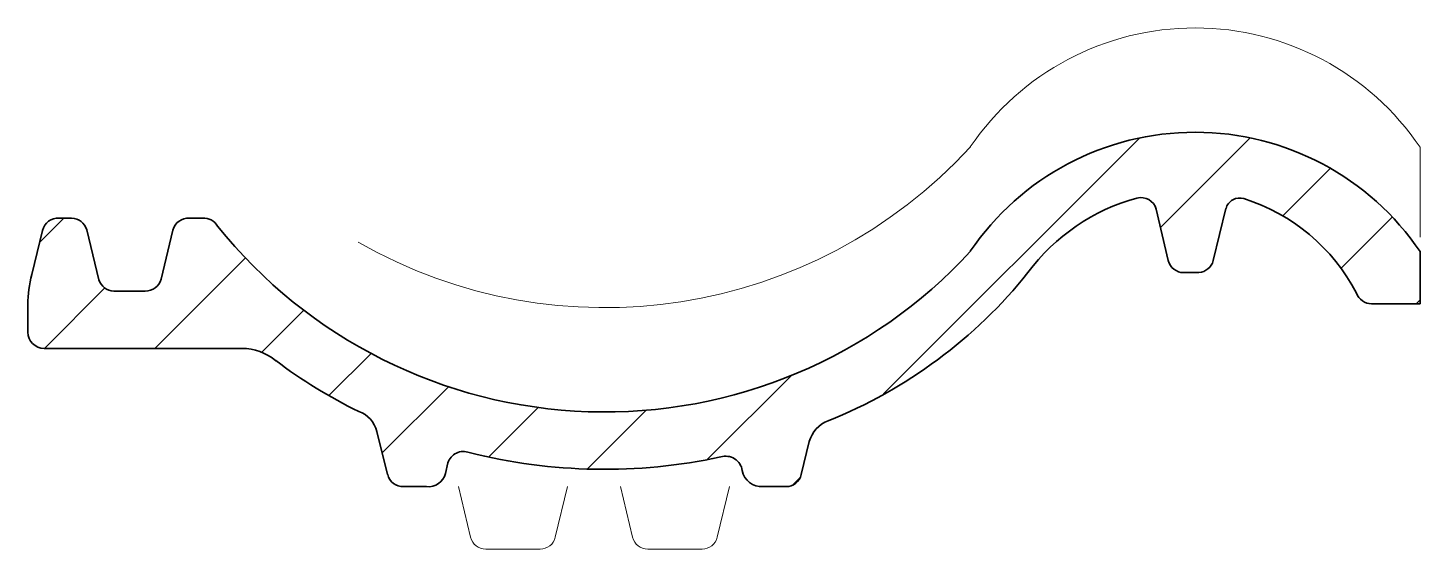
# Model space of a CAD drawing. Header units: metres. Extents: x -122 to 146, y -12 to 88.
import ezdxf

# ---------------------------------------------------------------- set-up
doc = ezdxf.new("R2010")
doc.units = ezdxf.units.M
doc.layers.add('A-DETL-GENF', color=92, linetype='Continuous', lineweight=18)

# ---------------------------------------------------------------- blocks, each defined once
blk = doc.blocks.new('47 dakpan OVH-pan hor - standaard-1591657-00_0 Basismaterialen')
at = {"layer": 'A-DETL-GENF', "lineweight": 13}
h = blk.add_hatch(dxfattribs=at)
h.set_pattern_fill('FP_120', color=256, style=0, pattern_type=2)
h.set_pattern_definition([(45, (8209.076, 1502.079), (-10.606602, 10.606602), [])])
h.paths.add_polyline_path([(23.93, 0), (24.59, 0.07), (25.22, 0.29), (25.78, 0.64), (26.26, 1.11), (26.62, 1.67), (26.84, 2.3), (28.38, 8.64), (28.9, 9.92), (29.71, 11.06), (30.87, 12.04), (31.97, 12.63), (39.39, 15.99), (46.4, 19.89), (52.99, 24.35), (59.18, 29.37), (64.95, 34.94), (70.32, 41.07), (73.08, 44.39), (76.15, 47.36), (79.56, 49.98), (83.24, 52.21), (87.12, 54), (91.22, 55.37), (92, 55.47), (92.78, 55.37), (93.5, 55.07), (94.12, 54.6), (94.6, 53.98), (94.91, 53.26), (97.23, 43.36), (97.46, 42.74), (97.83, 42.18), (98.31, 41.71), (98.87, 41.36), (99.51, 41.14), (100.17, 41.07), (103.12, 41.07), (103.85, 41.24), (104.53, 41.57), (105.11, 42.06), (105.56, 42.67), (105.86, 43.36), (108.3, 53.34), (108.52, 53.92), (108.87, 54.45), (109.33, 54.87), (109.88, 55.18), (110.48, 55.35), (111.11, 55.38), (111.73, 55.26), (116.26, 53.5), (120.45, 51.2), (124.33, 48.34), (127.82, 45.01), (130.81, 41.28), (133.34, 37.13), (133.67, 36.45), (134.16, 35.87), (134.78, 35.43), (135.49, 35.16), (136.24, 35.07), (145.54, 35.07), (145.54, 45.09), (141.64, 50.16), (137.22, 54.65), (132.24, 58.59), (126.83, 61.91), (121.05, 64.53), (115, 66.45), (108.75, 67.6), (102.42, 67.99), (96.08, 67.61), (89.84, 66.46), (83.78, 64.56), (78, 61.94), (72.58, 58.63), (67.61, 54.69), (63.18, 50.21), (59.26, 45.15), (53.68, 39.57), (47.75, 34.51), (41.47, 30), (34.78, 25.99), (27.75, 22.51), (20.46, 19.62), (13.05, 17.38), (5.38, 15.72), (-2.34, 14.7), (-10.12, 14.33), (-17.96, 14.59), (-25.71, 15.48), (-33.34, 17.02), (-40.88, 19.19), (-48.17, 21.94), (-55.21, 25.3), (-61.99, 29.24), (-68.39, 33.69), (-74.35, 38.62), (-79.93, 44.06), (-86.05, 50.99), (-86.65, 51.31), (-87.31, 51.49), (-87.99, 51.53), (-91.22, 51.49), (-91.89, 51.29), (-92.51, 50.94), (-93.02, 50.47), (-93.42, 49.89), (-93.68, 49.23), (-95.95, 39.82), (-96.19, 39.18), (-96.56, 38.6), (-97.06, 38.13), (-97.65, 37.78), (-98.31, 37.58), (-99, 37.53), (-105, 37.53), (-105.76, 37.65), (-106.47, 37.95), (-107.08, 38.41), (-107.57, 39.01), (-107.89, 39.7), (-110.2, 49.25), (-110.51, 49.98), (-110.99, 50.6), (-111.61, 51.09), (-112.33, 51.4), (-113.11, 51.53), (-116.25, 51.48), (-116.93, 51.27), (-117.54, 50.91), (-118.06, 50.42), (-118.45, 49.83), (-118.7, 49.16), (-120.74, 40.69), (-121.31, 37.85), (-121.5, 34.95), (-121.5, 29.64), (-121.4, 28.83), (-121.09, 28.08), (-120.59, 27.44), (-119.95, 26.94), (-119.2, 26.63), (-118.39, 26.53), (-80.43, 26.53), (-78.11, 26.25), (-75.91, 25.45), (-73.95, 24.17), (-66.23, 18.91), (-58.04, 14.41), (-56.83, 13.82), (-55.81, 12.95), (-55.04, 11.84), (-54.58, 10.57), (-52.49, 2.3), (-52.25, 1.65), (-51.87, 1.07), (-51.37, 0.6), (-50.77, 0.25), (-50.11, 0.05), (-49.42, 0), (-44.21, 0.01), (-43.44, 0.22), (-42.73, 0.6), (-42.14, 1.14), (-41.69, 1.8), (-41.41, 2.55), (-40.92, 4.58), (-40.62, 5.24), (-40.18, 5.81), (-39.62, 6.26), (-38.96, 6.58), (-38.26, 6.73), (-37.53, 6.72), (-36.83, 6.54), (-28.82, 4.85), (-20.8, 3.79), (-12.77, 3.34), (-4.73, 3.5), (3.33, 4.29), (12.17, 5.83), (12.96, 5.78), (13.71, 5.53), (14.38, 5.11), (14.93, 4.54), (15.32, 3.85), (15.8, 2.21), (16.28, 1.42), (16.94, 0.77), (17.73, 0.3), (18.61, 0.04), (20.46, 0)])
at = {"layer": 'A-DETL-GENF'}
for p, q in [((145.54, 47.84), (145.54, 65.12)), ((-38.92, 0), (-36.58, -9.7)), ((13.08, 0), (10.74, -9.7)), ((-20.34, -9.7), (-17.99, 0)), ((-5.51, -9.7), (-7.85, 0)), ((-33.66, -12), (-23.25, -12)), ((7.82, -12), (-2.59, -12))]:
    blk.add_line(p, q, dxfattribs=at)
at = {"layer": 'A-DETL-GENF', "lineweight": 35}
for p, q in [((-113.11, 51.53), (-115.54, 51.53)), ((-87.99, 51.53), (-90.52, 51.53)), ((94.91, 53.26), (97.23, 43.36)), ((105.86, 43.36), (108.3, 53.34)), ((-118.7, 49.16), (-120.74, 40.69)), ((-107.89, 39.7), (-110.2, 49.25)), ((-93.68, 49.23), (-95.95, 39.82)), ((145.54, 35.07), (145.54, 45.09)), ((100.17, 41.07), (103.12, 41.07)), ((-99, 37.53), (-105, 37.53)), ((-121.5, 34.95), (-121.5, 29.64)), ((136.24, 35.07), (145.54, 35.07)), ((-118.39, 26.53), (-80.43, 26.53)), ((-54.58, 10.57), (-52.49, 2.3)), ((26.84, 2.3), (28.38, 8.64)), ((-41.41, 2.55), (-40.92, 4.58)), ((-49.42, 0), (-45.01, 0)), ((19.54, 0), (23.93, 0))]:
    blk.add_line(p, q, dxfattribs=at)
at = {"layer": 'A-DETL-GENF'}
for centre, radius, start, end in [((102.38, 35.9), 52.12, 34.0993, 145.8243), ((-10.85, 129.48), 95.14, 240.1813, 317.4757), ((-33.66, -9), 3, 193.5719, 270), ((-23.25, -9), 3, 270, 346.4299), ((-2.59, -9), 3, 193.5719, 270), ((7.82, -9), 3, 270, 346.4281)]:
    blk.add_arc(centre, radius, start, end, dxfattribs=at)
at = {"layer": 'A-DETL-GENF', "lineweight": 35}
for centre, radius, start, end in [((102.38, 15.88), 52.12, 34.0993, 145.8243), ((101.32, 18.18), 38.53, 105.1912, 143.5641), ((92.01, 52.47), 3, 15.1912, 105.1912), ((110.92, 52.7), 2.69, 72.4991, 166.2317), ((100.64, 20.11), 36.86, 27.5009, 72.4991), ((-115.69, 48.44), 3.09, 87.2947, 166.4314), ((-113.22, 48.39), 3.14, 15.9776, 88.0224), ((-90.69, 48.44), 3.09, 86.8682, 165.1318), ((-87.81, 48.41), 3.12, 30.7392, 93.2608), ((-10.85, 109.46), 95.14, 218.6745, 317.4757), ((100.17, 44.1), 3.03, 194.0761, 269.9239), ((102.76, 44.27), 3.23, 276.4274, 343.5726), ((-99.53, 34.95), 21.97, 164.871, 180), ((-2.59, 99.33), 93.33, 291.736, 321.3736), ((-104.9, 40.67), 3.15, 197.9722, 268.0278), ((-98.87, 40.53), 3, 267.5711, 346.4289), ((136.24, 38.14), 3.07, 199.1012, 270), ((-118.39, 29.64), 3.11, 180, 270), ((-80.47, 16.33), 10.19, 50.2215, 89.7785), ((-14.58, 103.13), 98.79, 233.0614, 243.9006), ((-59.71, 9.43), 5.25, 12.5507, 71.4493), ((34.22, 7), 6.07, 111.736, 164.264), ((-37.95, 3.62), 3.12, 68.9411, 162.1844), ((-10.92, 109.3), 105.98, 255.8476, 282.1524), ((12.34, 2.61), 3.23, 8.5842, 107.0577), ((19.23, 3.75), 3.76, 190.0779, 274.6149), ((-49.56, 3), 3, 193.5719, 272.8106), ((-44.67, 3.33), 3.35, 264.1751, 346.4237), ((23.93, 3), 3, 270, 346.4279)]:
    blk.add_arc(centre, radius, start, end, dxfattribs=at)

msp = doc.modelspace()

# ---------------------------------------------------------------- block references
msp.add_blockref('47 dakpan OVH-pan hor - standaard-1591657-00_0 Basismaterialen', (0, 0))

doc.saveas('drawing.dxf')
